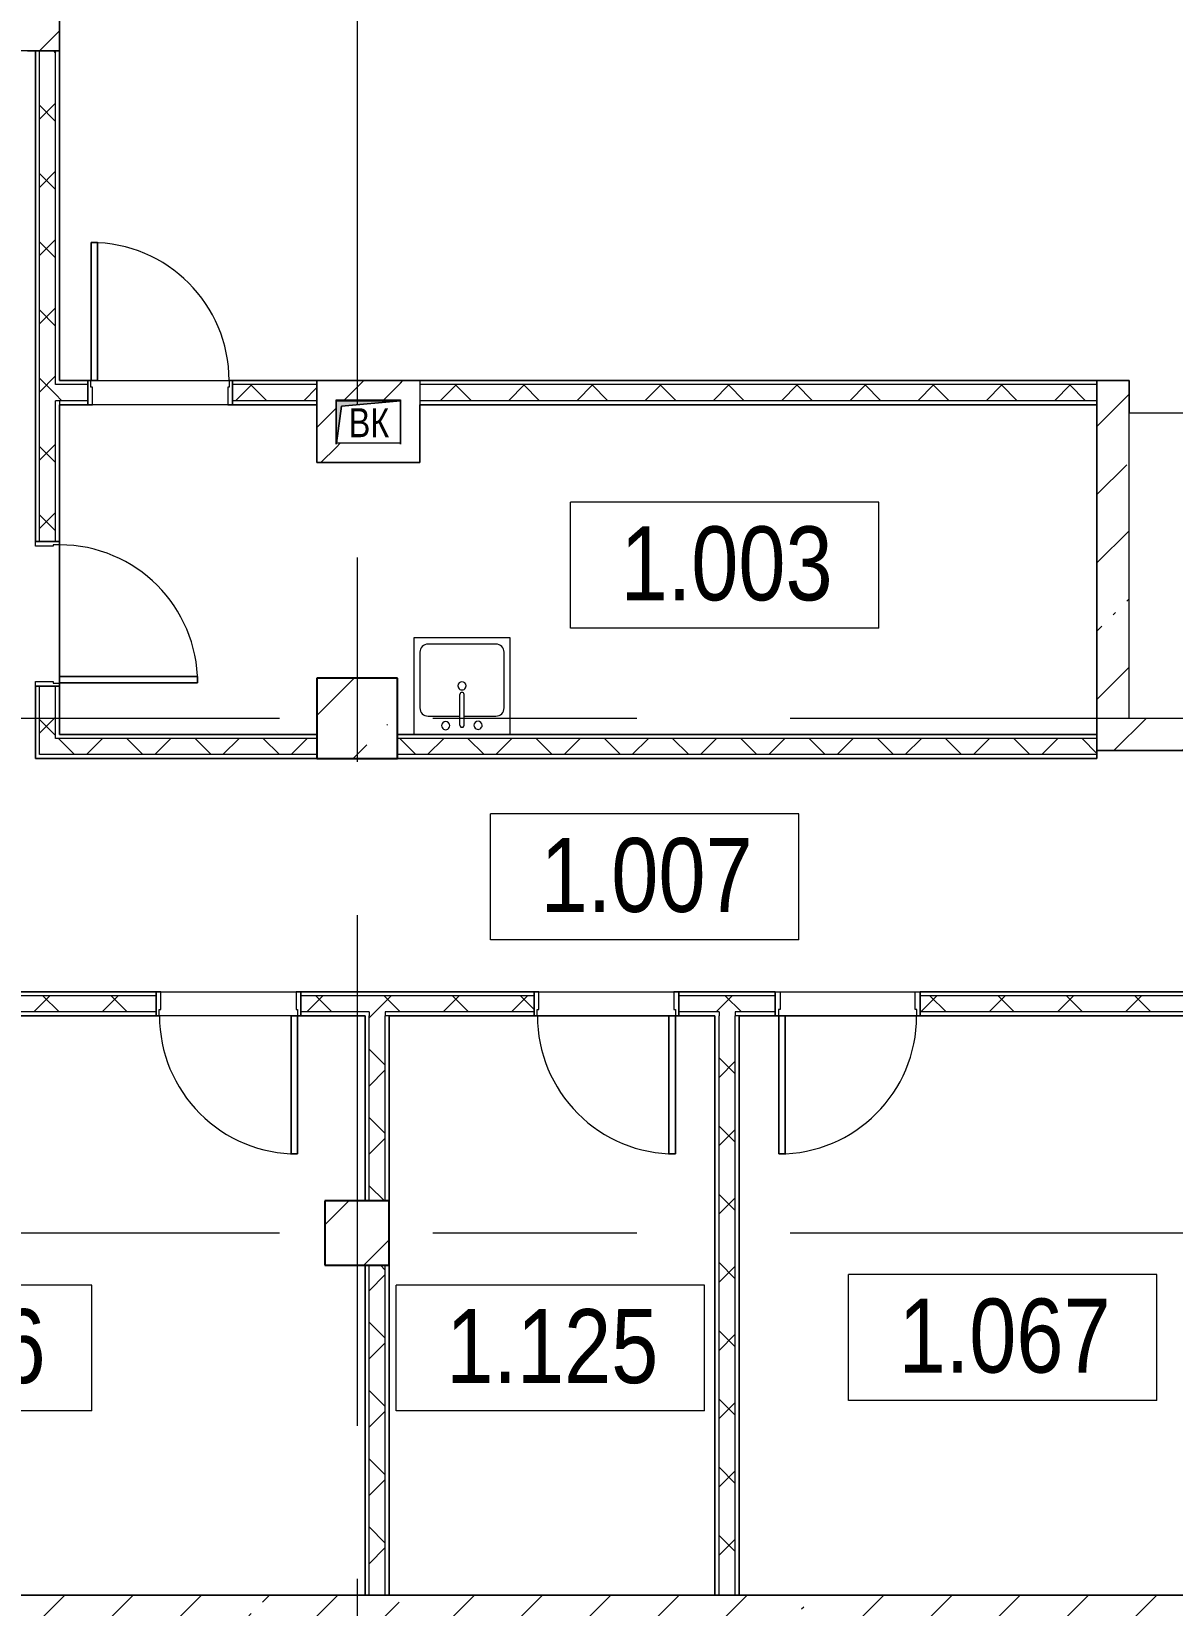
# Model space of a CAD drawing. Header units: millimetres. Extents: x 46431 to 216095, y -43515 to 31605.
# Drawn here: x 108307 to 115402, y 6202 to 15987 of the extents above; entities that cross this region are included whole.
import ezdxf

# ---------------------------------------------------------------- set-up
doc = ezdxf.new("R2010")
doc.units = ezdxf.units.MM
doc.linetypes.add('Осевые', pattern=[6350, 1270, -952.5, 3175, -952.5])
for name, color, linetype, lineweight in [('Двери', 7, 'Continuous', 9), ('Каркас_Импост', 7, 'Continuous', 9), ('Колонны', 7, 'Continuous', 9), ('Колонны-1', 7, 'Continuous', 25), ('Марки помещений', 7, 'Continuous', 9), ('Обобщенные модели', 7, 'Continuous', 9), ('Общие ребра', 7, 'Continuous', 9), ('Оси-2', 7, 'Осевые', 9), ('Панель', 7, 'Continuous', 9), ('Перекрытия', 7, 'Continuous', 9), ('Стены', 7, 'Continuous', 9), ('Стены-1', 7, 'Continuous', 18), ('Типовые аннотации', 7, 'Continuous', 9), ('Черная _1 сплошная', 7, 'Continuous', 9), ('Штриховка разреза-3', 7, 'Continuous', 9), ('Элементы узлов', 7, 'Continuous', 9), ('Элементы узлов-1', 7, 'Continuous', 5)]:
    doc.layers.add(name, color=color, linetype=linetype, lineweight=lineweight)
doc.layers.add('Сантехнические приборы-1', color=7, linetype='Continuous', lineweight=9, true_color=0xaaaaaa)
doc.styles.add('Arial', font='Arial.ttf', dxfattribs={"width": 0.8, "height": 180})
doc.styles.add('Arial Narrow_1', font='Arial Narrow.ttf', dxfattribs={"height": 460})
pattern_1 = [(45, (0, 0), (-212.132, 212.132), []), (135, (0, 0), (-212.132, -212.132), [])]
pattern_2 = [(45, (0, 0), (-424.264, 424.264), [600, -100, 20, -100]), (45, (0, 424), (-424.264, 424.264), [])]
pattern_3 = [(45, (0, 0), (-502.8943, 502.8943), []), (45, (0, 762), (-502.8943, 502.8943), [])]

# ---------------------------------------------------------------- blocks, each defined once
blk = doc.blocks.new('Дверь - Однопольная - ДВ4_21х9-6240612-План 1-го этажа на отм_ -6_000')
at = {"layer": 'Двери'}
for p, q in [((-389, 933), (-429, 933)), ((-429, 933), (-429, 75)), ((-389, 75), (-389, 933)), ((-429, 75), (-389, 75))]:
    blk.add_line(p, q, dxfattribs=at)
blk.add_arc((-429, 75), 858, 360, 90, dxfattribs=at)
at = {"layer": 'Каркас_Импост'}
for p, q in [((-430, 75), (-450, 75)), ((-450, 75), (-450, -75)), ((-430, 35), (-430, 75)), ((-420, 35), (-430, 35)), ((-420, -75), (-420, 35)), ((430, 35), (420, 35)), ((420, 35), (420, -75)), ((450, 75), (430, 75)), ((430, 75), (430, 35)), ((450, -75), (450, 75)), ((-450, -75), (-420, -75)), ((420, -75), (450, -75))]:
    blk.add_line(p, q, dxfattribs=at)
at = {"layer": 'Панель'}
for p, q in [((-429, 933), (-389, 933)), ((-429, 75), (-429, 933)), ((-389, 933), (-389, 75)), ((-389, 75), (-429, 75))]:
    blk.add_line(p, q, dxfattribs=at)
blk = doc.blocks.new('Дверь - Однопольная - ДВ4__21х9-6240676-План 1-го этажа на отм_ -6_000')
at = {"layer": 'Двери'}
for p, q in [((-429, -75), (-389, -75)), ((-429, -933), (-429, -75)), ((-389, -75), (-389, -933)), ((-389, -933), (-429, -933))]:
    blk.add_line(p, q, dxfattribs=at)
blk.add_arc((-429, -75), 858, 270, 0, dxfattribs=at)
at = {"layer": 'Каркас_Импост'}
for p, q in [((-450, 75), (-420, 75)), ((-450, -75), (-450, 75)), ((-420, 75), (-420, -35)), ((420, 75), (450, 75)), ((420, -35), (420, 75)), ((450, 75), (450, -75)), ((-430, -75), (-450, -75)), ((-430, -35), (-430, -75)), ((-420, -35), (-430, -35)), ((430, -35), (420, -35)), ((430, -75), (430, -35)), ((450, -75), (430, -75))]:
    blk.add_line(p, q, dxfattribs=at)
at = {"layer": 'Панель'}
for p, q in [((-389, -75), (-429, -75)), ((-429, -75), (-429, -933)), ((-389, -933), (-389, -75)), ((-429, -933), (-389, -933))]:
    blk.add_line(p, q, dxfattribs=at)
blk = doc.blocks.new('Дверь - Однопольная - ДВ11_21х9-6240635-План 1-го этажа на отм_ -6_000')
at = {"layer": 'Двери'}
for p, q in [((-389, 933), (-429, 933)), ((-429, 933), (-429, 75)), ((-389, 75), (-389, 933)), ((-429, 75), (-389, 75))]:
    blk.add_line(p, q, dxfattribs=at)
blk.add_arc((-429, 75), 858, 360, 90, dxfattribs=at)
at = {"layer": 'Каркас_Импост'}
for p, q in [((-430, 75), (-450, 75)), ((-450, 75), (-450, -75)), ((-430, 35), (-430, 75)), ((-420, 35), (-430, 35)), ((-420, -75), (-420, 35)), ((430, 35), (420, 35)), ((420, 35), (420, -75)), ((450, 75), (430, 75)), ((430, 75), (430, 35)), ((450, -75), (450, 75)), ((-450, -75), (-420, -75)), ((420, -75), (450, -75))]:
    blk.add_line(p, q, dxfattribs=at)
at = {"layer": 'Панель'}
for p, q in [((-429, 933), (-389, 933)), ((-429, 75), (-429, 933)), ((-389, 933), (-389, 75)), ((-389, 75), (-429, 75))]:
    blk.add_line(p, q, dxfattribs=at)
blk = doc.blocks.new('Колонна 29 - Колонна 40-55-736075-План 1-го этажа на отм_ -6_000')
at = {"layer": 'Колонны'}
h = blk.add_hatch(dxfattribs=at)
h.set_pattern_fill('FP_30', color=256, style=0, pattern_type=2)
h.set_pattern_definition([(45, (-38400, -35000), (-493.914, 493.914), []), (45, (-37906.1, -35000), (-493.914, 493.914), [873.125, -174.625, 6.706, -167.919])])
h.paths.add_polyline_path([(71681.6, -23532.9), (72181.6, -23532.9), (72181.6, -23032.9), (71681.6, -23032.9)], flags=0)
at = {"layer": 'Колонны-1'}
for p, q in [((72181.6, -23032.9), (71681.6, -23032.9)), ((71681.6, -23032.9), (71681.6, -23532.9)), ((72181.6, -23532.9), (72181.6, -23032.9)), ((71681.6, -23532.9), (72181.6, -23532.9))]:
    blk.add_line(p, q, dxfattribs=at)
blk = doc.blocks.new('Колонна 30 - Колонна 40-55-736183-План 1-го этажа на отм_ -6_000')
at = {"layer": 'Колонны'}
h = blk.add_hatch(dxfattribs=at)
h.set_pattern_fill('FP_31', color=256, style=0, pattern_type=2)
h.set_pattern_definition([(45, (-32400, 15200), (-493.914, 493.914), []), (45, (-31906.1, 15200), (-493.914, 493.914), [873.125, -174.625, 6.706, -167.919])])
h.paths.add_polyline_path([(77731.6, 23517.1), (78131.6, 23517.1), (78131.6, 23917.1), (77731.6, 23917.1)], flags=0)
at = {"layer": 'Колонны-1'}
for p, q in [((78131.6, 23917.1), (77731.6, 23917.1)), ((77731.6, 23917.1), (77731.6, 23517.1)), ((78131.6, 23517.1), (78131.6, 23917.1)), ((77731.6, 23517.1), (78131.6, 23517.1))]:
    blk.add_line(p, q, dxfattribs=at)
blk = doc.blocks.new('170_ОтверстиеПрямоугольноеВертикальное - 170_ОтверстиеПрямоугольноеВертикальное-5689326-План 1-го этажа на отм_ -6_000')
at = {"layer": 'Обобщенные модели'}
for p, q in [((-200, -135), (-200, 135)), ((-200, 135), (200, 135)), ((200, 135), (200, -135))]:
    blk.add_line(p, q, dxfattribs=at)
blk = doc.blocks.new('Кухонная мойка-Островок - 600 x 600 мм-4969077-План 1-го этажа на отм_ -6_000')
at = {"layer": 'Сантехнические приборы-1'}
for p, q in [((315.7, 302.3), (-284.3, 302.3)), ((-284.3, 302.3), (-284.3, -297.7)), ((315.7, -297.7), (315.7, 302.3)), ((3, 245.2), (3, 53.1)), ((28.4, 245.2), (28.4, 53.1)), ((-246.2, 137.2), (-246.2, -208.8)), ((3, 188), (-195.4, 188)), ((226.8, 188), (28.4, 188)), ((277.6, -208.8), (277.6, 137.2)), ((-195.4, -259.6), (226.8, -259.6)), ((-284.3, -297.7), (315.7, -297.7))]:
    blk.add_line(p, q, dxfattribs=at)
for centre, radius, start, end in [((-84.3, 245.2), 25.4, 360, 180), ((-84.3, 245.2), 25.4, 180, 0), ((15.7, 245.2), 12.7, 360, 180), ((117.3, 247.3), 25.4, 360, 180), ((117.3, 247.3), 25.4, 180, 0), ((-195.4, 137.2), 50.8, 90, 180), ((226.8, 137.2), 50.8, 360, 90), ((15.7, 0), 25.4, 360, 180), ((15.7, 0), 25.4, 180, 0), ((15.7, 53.1), 12.7, 180, 0), ((-195.4, -208.8), 50.8, 180, 270), ((226.8, -208.8), 50.8, 270, 0)]:
    blk.add_arc(centre, radius, start, end, dxfattribs=at)
blk = doc.blocks.new('M_Дверь-Проем - 1180 x 2250 mm-4719018-План 1-го этажа на отм_ -6_000')
at = {"layer": 'Черная _1 сплошная'}
blk.add_line((-598.2, -100), (581.8, -100), dxfattribs=at)
blk = doc.blocks.new('Марка помещения_Р - Марка помещения-4575829-План 1-го этажа на отм_ -6_000')
at = {"layer": 'Марки помещений'}
for p, q in [((-4.79375, -1.95625), (-4.79375, 1.95625)), ((4.79375, 1.95625), (-4.79375, 1.95625)), ((4.79375, -1.95625), (4.79375, 1.95625)), ((4.79375, -1.95625), (-4.79375, -1.95625))]:
    blk.add_line(p, q, dxfattribs=at)

msp = doc.modelspace()

# ---------------------------------------------------------------- hatches: boundary and pattern name
at = {"layer": 'Штриховка разреза-3'}
h = msp.add_hatch(dxfattribs=at)
h.set_pattern_fill('FP_4', color=256, style=0, pattern_type=2)
h.set_pattern_definition(pattern_2)
h.paths.add_polyline_path([(108481.6, 15867.1), (108481.6, 24217.1), (108281.6, 24217.1), (108281.6, 15867.1), (108456.6, 15867.1)], flags=0)
h.paths.add_polyline_path([(108281.6, 25117.1), (108481.6, 25117.1), (108481.6, 25414.6), (108281.6, 25412.6), (108281.6, 25361.6)], flags=0)
h = msp.add_hatch(dxfattribs=at)
h.set_pattern_fill('FP_1', color=256, style=0, pattern_type=2)
h.set_pattern_definition(pattern_1)
h.paths.add_polyline_path([(108456.6, 11492.1), (108456.6, 11917.1), (108356.6, 11917.1), (108356.6, 11492.1)], flags=0)
h.paths.add_polyline_path([(108356.6, 12817.1), (108456.6, 12817.1), (108456.6, 15867.1), (108356.6, 15867.1), (108356.6, 14934.2)], flags=0)
h = msp.add_hatch(dxfattribs=at)
h.set_pattern_fill('FP_3', color=256, style=0, pattern_type=2)
h.set_pattern_definition(pattern_3)
h.paths.add_polyline_path([(110081.6, 13307.1), (110201.6, 13307.1), (110201.6, 13817.1), (110081.6, 13817.1)], flags=0)
h = msp.add_hatch(dxfattribs=at)
h.set_pattern_fill('FP_3', color=256, style=0, pattern_type=2)
h.set_pattern_definition(pattern_3)
h.paths.add_polyline_path([(110601.6, 13697.1), (110601.6, 13817.1), (110201.6, 13817.1), (110201.6, 13697.1)], flags=0)
h = msp.add_hatch(dxfattribs=at)
h.set_pattern_fill('FP_3', color=256, style=0, pattern_type=2)
h.set_pattern_definition(pattern_3)
h.paths.add_polyline_path([(110601.6, 13307.1), (110721.6, 13307.1), (110721.6, 13817.1), (110601.6, 13817.1), (110601.6, 13427.1)], flags=0)
h = msp.add_hatch(dxfattribs=at)
h.set_pattern_fill('FP_4', color=256, style=0, pattern_type=2)
h.set_pattern_definition(pattern_2)
h.paths.add_polyline_path([(116931.6, 13617.1), (116931.6, 13817.1), (116311.6, 13817.1), (116311.6, 13617.1), (116731.6, 13617.1)], flags=0)
h.paths.add_polyline_path([(114931.6, 13617.1), (115131.6, 13617.1), (115131.6, 13817.1), (114931.6, 13817.1)], flags=0)
h = msp.add_hatch(dxfattribs=at)
h.set_pattern_fill('FP_1', color=256, style=0, pattern_type=2)
h.set_pattern_definition(pattern_1)
h.paths.add_polyline_path([(109556.6, 13692.1), (110081.6, 13692.1), (110081.6, 13792.1), (109556.6, 13792.1)], flags=0)
h.paths.add_polyline_path([(108656.6, 13692.1), (108656.6, 13792.1), (108456.6, 13792.1), (108456.6, 13692.1), (108481.6, 13692.1)], flags=0)
h = msp.add_hatch(dxfattribs=at)
h.set_pattern_fill('FP_1', color=256, style=0, pattern_type=2)
h.set_pattern_definition(pattern_1)
h.paths.add_polyline_path([(114079.8, 13692.1), (114931.6, 13692.1), (114931.6, 13792.1), (110721.6, 13792.1), (110721.6, 13692.1)], flags=0)
h = msp.add_hatch(dxfattribs=at)
h.set_pattern_fill('FP_4', color=256, style=0, pattern_type=2)
h.set_pattern_definition(pattern_2)
h.paths.add_polyline_path([(114931.6, 11717.1), (115131.6, 11717.1), (115131.6, 13617.1), (114931.6, 13617.1), (114931.6, 12480.7)], flags=0)
h = msp.add_hatch(dxfattribs=at)
h.set_pattern_fill('FP_3', color=256, style=0, pattern_type=2)
h.set_pattern_definition(pattern_3)
h.paths.add_polyline_path([(110201.6, 13307.1), (110601.6, 13307.1), (110601.6, 13427.1), (110201.6, 13427.1)], flags=0)
h = msp.add_hatch(dxfattribs=at)
h.set_pattern_fill('FP_4', color=256, style=0, pattern_type=2)
h.set_pattern_definition(pattern_2)
h.paths.add_polyline_path([(114933.6, 11517.1), (116731.6, 11517.1), (116731.6, 11717.1), (114931.6, 11717.1), (114931.6, 11517.1)], flags=0)
h = msp.add_hatch(dxfattribs=at)
h.set_pattern_fill('FP_1', color=256, style=0, pattern_type=2)
h.set_pattern_definition(pattern_1)
h.paths.add_polyline_path([(110081.6, 11492.1), (110081.6, 11592.1), (108456.6, 11592.1), (108456.6, 11492.1), (108994.2, 11492.1)], flags=0)
h = msp.add_hatch(dxfattribs=at)
h.set_pattern_fill('FP_1', color=256, style=0, pattern_type=2)
h.set_pattern_definition(pattern_1)
h.paths.add_polyline_path([(114079.8, 11492.1), (114931.6, 11492.1), (114931.6, 11592.1), (110581.6, 11592.1), (110581.6, 11492.1), (110689.4, 11492.1)], flags=0)
h = msp.add_hatch(dxfattribs=at)
h.set_pattern_fill('FP_1', color=256, style=0, pattern_type=2)
h.set_pattern_definition(pattern_1)
h.paths.add_polyline_path([(106681.6, 9892.1), (109081.6, 9892.1), (109081.6, 9992.1), (106681.6, 9992.1)], flags=0)
h.paths.add_polyline_path([(116351.6, 9892.1), (116351.6, 9992.1), (113831.6, 9992.1), (113831.6, 9892.1), (116251.6, 9892.1)], flags=0)
h.paths.add_polyline_path([(112681.6, 9892.1), (112931.6, 9892.1), (112931.6, 9992.1), (112331.6, 9992.1), (112331.6, 9892.1), (112581.6, 9892.1)], flags=0)
h.paths.add_polyline_path([(110506.6, 9892.1), (111431.6, 9892.1), (111431.6, 9992.1), (109981.6, 9992.1), (109981.6, 9892.1), (110406.6, 9892.1)], flags=0)
h = msp.add_hatch(dxfattribs=at)
h.set_pattern_fill('FP_1', color=256, style=0, pattern_type=2)
h.set_pattern_definition(pattern_1)
h.paths.add_polyline_path([(110406.6, 8717.1), (110506.6, 8717.1), (110506.6, 9892.1), (110406.6, 9892.1), (110406.6, 8800.5)], flags=0)
h = msp.add_hatch(dxfattribs=at)
h.set_pattern_fill('FP_1', color=256, style=0, pattern_type=2)
h.set_pattern_definition(pattern_1)
h.paths.add_polyline_path([(112681.6, 6267.1), (112681.6, 9892.1), (112581.6, 9892.1), (112581.6, 6267.1)], flags=0)
h = msp.add_hatch(dxfattribs=at)
h.set_pattern_fill('FP_1', color=256, style=0, pattern_type=2)
h.set_pattern_definition(pattern_1)
h.paths.add_polyline_path([(110406.6, 6267.1), (110506.6, 6267.1), (110506.6, 8317.1), (110406.6, 8317.1), (110406.6, 7573.7)], flags=0)
h = msp.add_hatch(dxfattribs=at)
h.set_pattern_fill('FP_4', color=256, style=0, pattern_type=2)
h.set_pattern_definition(pattern_2)
h.paths.add_polyline_path([(122551.6, 5967.1), (128781.6, 5967.1), (128781.6, 6267.1), (106681.6, 6267.1), (106681.6, 5967.1), (122431.6, 5967.1)], flags=0)
at = {"layer": 'Элементы узлов-1'}
msp.add_hatch(color=256, dxfattribs=at).paths.add_polyline_path([(110202.3, 13427.1), (110235.1, 13658.6), (110595.3, 13692.1), (110201.6, 13692.1), (110201.6, 13427.1)], flags=0)

# ---------------------------------------------------------------- linework, layer by layer
at = {"layer": 'Общие ребра'}
for p, q in [((108331.6, 15867.1), (108331.6, 12817.1)), ((108356.6, 15867.1), (108331.6, 15867.1)), ((108331.6, 15867.1), (108356.6, 15867.1)), ((108356.6, 12817.1), (108356.6, 15867.1)), ((108456.6, 15867.1), (108356.6, 15867.1)), ((108356.6, 15867.1), (108456.6, 15867.1)), ((108481.6, 15867.1), (108456.6, 15867.1)), ((108456.6, 13792.1), (108456.6, 15867.1)), ((108456.6, 15867.1), (108481.6, 15867.1)), ((108656.6, 13817.1), (108483.6, 13817.1)), ((110081.6, 13817.1), (109556.6, 13817.1)), ((110721.6, 13817.1), (110721.6, 13792.1)), ((115131.6, 13817.1), (114931.6, 13817.1)), ((108481.6, 13792.1), (108456.6, 13792.1)), ((108656.6, 13792.1), (108481.6, 13792.1)), ((110081.6, 13792.1), (109556.6, 13792.1)), ((114931.6, 13792.1), (110721.6, 13792.1)), ((110721.6, 13792.1), (110721.6, 13692.1)), ((108456.6, 12817.1), (108456.6, 13692.1)), ((108481.6, 13692.1), (108456.6, 13692.1)), ((108656.6, 13692.1), (108481.6, 13692.1)), ((108481.6, 13692.1), (108481.6, 13667.1)), ((108481.6, 12817.1), (108481.6, 13667.1)), ((108483.6, 13667.1), (108656.6, 13667.1)), ((110081.6, 13692.1), (109556.6, 13692.1)), ((109556.6, 13667.1), (110076.6, 13667.1)), ((114931.6, 13692.1), (110721.6, 13692.1)), ((110721.6, 13692.1), (110721.6, 13667.1)), ((108331.6, 11917.1), (108331.6, 11467.1)), ((108356.6, 11492.1), (108356.6, 11917.1)), ((108456.6, 11592.1), (108456.6, 11917.1)), ((108481.6, 11617.1), (108481.6, 11917.1)), ((108481.6, 11592.1), (108456.6, 11592.1)), ((110081.6, 11592.1), (108481.6, 11592.1)), ((114931.6, 11592.1), (110581.6, 11592.1)), ((114931.6, 11592.1), (114931.6, 11617.1)), ((114931.6, 11617.1), (114931.6, 11592.1)), ((114931.6, 11517.1), (114931.6, 11592.1)), ((114931.6, 11592.1), (114931.6, 11517.1)), ((108456.6, 11492.1), (108356.6, 11492.1)), ((108481.6, 11492.1), (108456.6, 11492.1)), ((110081.6, 11492.1), (108481.6, 11492.1)), ((114931.6, 11492.1), (110581.6, 11492.1)), ((114931.6, 11492.1), (114931.6, 11517.1)), ((114931.6, 11517.1), (114933.6, 11517.1)), ((114931.6, 11467.1), (114931.6, 11492.1)), ((114933.6, 11517.1), (116731.6, 11517.1)), ((109081.6, 9992.1), (106681.6, 9992.1)), ((109081.6, 10017.1), (106683.6, 10017.1)), ((111431.6, 10017.1), (109981.6, 10017.1)), ((111431.6, 9992.1), (109981.6, 9992.1)), ((112931.6, 10017.1), (112331.6, 10017.1)), ((112931.6, 9992.1), (112331.6, 9992.1)), ((116376.6, 10017.1), (113831.6, 10017.1)), ((116351.6, 9992.1), (113831.6, 9992.1)), ((109081.6, 9892.1), (106681.6, 9892.1)), ((110406.6, 9892.1), (109981.6, 9892.1)), ((110406.6, 9892.1), (110406.6, 9867.1)), ((111431.6, 9892.1), (110506.6, 9892.1)), ((110506.6, 9892.1), (110506.6, 9867.1)), ((112581.6, 9892.1), (112331.6, 9892.1)), ((112581.6, 9892.1), (112581.6, 9867.1)), ((112931.6, 9892.1), (112681.6, 9892.1)), ((112681.6, 9892.1), (112681.6, 9867.1)), ((116251.6, 9892.1), (113831.6, 9892.1)), ((106683.6, 9867.1), (109081.6, 9867.1)), ((109981.6, 9867.1), (110379.6, 9867.1)), ((110406.6, 8717.1), (110406.6, 9867.1)), ((110531.6, 9867.1), (110506.6, 9867.1)), ((110506.6, 8717.1), (110506.6, 9867.1)), ((110533.6, 9867.1), (111431.6, 9867.1)), ((112331.6, 9867.1), (112554.6, 9867.1)), ((112581.6, 6267.1), (112581.6, 9867.1)), ((112706.6, 9867.1), (112681.6, 9867.1)), ((112681.6, 6267.1), (112681.6, 9867.1)), ((112708.6, 9867.1), (112931.6, 9867.1)), ((113831.6, 9867.1), (116224.6, 9867.1)), ((110406.6, 6267.1), (110406.6, 8317.1)), ((110506.6, 6267.1), (110506.6, 8317.1))]:
    msp.add_line(p, q, dxfattribs=at)
at = {"layer": 'Оси-2'}
for p, q in [((110331.6, 25417.1), (110331.6, -41733.9)), ((150171.6, 11717.1), (50527.1, 11717.1)), ((150171.6, 8517.1), (50527.1, 8517.1))]:
    msp.add_line(p, q, dxfattribs=at)
at = {"layer": 'Перекрытия'}
for p, q in [((108481.6, 19317.1), (108481.6, 13817.1)), ((108331.6, 15867.1), (106681.6, 15867.1)), ((108331.6, 12817.1), (108331.6, 15867.1)), ((108481.6, 13817.1), (115131.6, 13817.1)), ((115131.6, 13817.1), (115131.6, 13617.1)), ((108481.6, 13667.1), (108481.6, 11617.1)), ((110081.6, 13667.1), (108481.6, 13667.1)), ((110081.6, 13307.1), (110081.6, 13667.1)), ((114931.6, 13667.1), (110721.6, 13667.1)), ((110721.6, 13667.1), (110721.6, 13307.1)), ((114931.6, 11617.1), (114931.6, 13667.1)), ((110721.6, 13307.1), (110081.6, 13307.1)), ((108481.6, 12817.1), (108331.6, 12817.1)), ((108481.6, 11917.1), (108481.6, 12817.1)), ((110081.6, 11617.1), (110081.6, 11967.1)), ((110081.6, 11967.1), (110581.6, 11967.1)), ((110581.6, 11967.1), (110581.6, 11617.1)), ((108331.6, 11467.1), (108331.6, 11917.1)), ((108331.6, 11917.1), (108481.6, 11917.1)), ((108481.6, 11617.1), (110081.6, 11617.1)), ((110581.6, 11617.1), (114931.6, 11617.1)), ((114931.6, 11467.1), (108331.6, 11467.1)), ((117776.6, 11517.1), (114931.6, 11517.1)), ((114931.6, 11517.1), (114931.6, 11467.1)), ((106681.6, 10017.1), (111431.6, 10017.1)), ((111431.6, 10017.1), (111431.6, 9867.1)), ((112331.6, 9867.1), (112331.6, 10017.1)), ((112331.6, 10017.1), (112931.6, 10017.1)), ((112931.6, 10017.1), (112931.6, 9867.1)), ((113831.6, 9867.1), (113831.6, 10017.1)), ((113831.6, 10017.1), (116376.6, 10017.1)), ((110381.6, 9867.1), (106681.6, 9867.1)), ((110381.6, 8717.1), (110381.6, 9867.1)), ((112556.6, 9867.1), (110531.6, 9867.1)), ((110531.6, 9867.1), (110531.6, 6267.1)), ((111431.6, 9867.1), (112331.6, 9867.1)), ((112556.6, 6267.1), (112556.6, 9867.1)), ((116226.6, 9867.1), (112706.6, 9867.1)), ((112706.6, 9867.1), (112706.6, 6267.1)), ((112931.6, 9867.1), (113831.6, 9867.1)), ((110131.6, 8317.1), (110131.6, 8717.1)), ((110131.6, 8717.1), (110381.6, 8717.1)), ((110381.6, 8317.1), (110131.6, 8317.1)), ((110381.6, 6267.1), (110381.6, 8317.1)), ((106681.6, 6267.1), (110381.6, 6267.1)), ((110531.6, 6267.1), (112556.6, 6267.1)), ((112706.6, 6267.1), (116226.6, 6267.1))]:
    msp.add_line(p, q, dxfattribs=at)
at = {"layer": 'Стены'}
for p, q in [((115131.6, 13617.1), (115131.6, 13817.1)), ((109081.6, 9867.1), (109081.6, 10017.1)), ((109081.6, 10017.1), (109981.6, 10017.1)), ((109981.6, 10017.1), (109981.6, 9867.1)), ((111431.6, 9867.1), (111431.6, 10017.1)), ((111431.6, 10017.1), (112331.6, 10017.1)), ((112331.6, 10017.1), (112331.6, 9867.1)), ((112931.6, 9867.1), (112931.6, 10017.1)), ((112931.6, 10017.1), (113831.6, 10017.1)), ((113831.6, 10017.1), (113831.6, 9867.1)), ((109981.6, 9867.1), (109081.6, 9867.1)), ((112331.6, 9867.1), (111431.6, 9867.1)), ((113831.6, 9867.1), (112931.6, 9867.1))]:
    msp.add_line(p, q, dxfattribs=at)
at = {"layer": 'Стены-1'}
for p, q in [((108481.6, 15867.1), (108481.6, 19317.1)), ((108281.6, 15867.1), (108331.6, 15867.1)), ((108481.6, 13817.1), (108481.6, 15867.1)), ((108483.6, 13817.1), (108481.6, 13817.1)), ((108656.6, 13667.1), (108656.6, 13817.1)), ((109556.6, 13817.1), (109556.6, 13667.1)), ((110081.6, 13667.1), (110081.6, 13817.1)), ((110201.6, 13817.1), (110081.6, 13817.1)), ((110081.6, 13817.1), (110081.6, 13307.1)), ((110601.6, 13817.1), (110201.6, 13817.1)), ((110721.6, 13817.1), (110601.6, 13817.1)), ((114931.6, 13817.1), (110721.6, 13817.1)), ((114931.6, 13817.1), (114931.6, 13617.1)), ((114931.6, 13667.1), (114931.6, 13817.1)), ((115131.6, 13617.1), (115131.6, 13817.1)), ((108481.6, 13667.1), (108483.6, 13667.1)), ((110076.6, 13667.1), (110081.6, 13667.1)), ((110201.6, 13427.1), (110201.6, 13697.1)), ((110201.6, 13697.1), (110601.6, 13697.1)), ((110601.6, 13697.1), (110601.6, 13427.1)), ((110721.6, 13667.1), (114931.6, 13667.1)), ((110721.6, 13307.1), (110721.6, 13667.1)), ((114931.6, 13617.1), (114931.6, 11717.1)), ((115131.6, 11717.1), (115131.6, 13617.1)), ((110601.6, 13427.1), (110201.6, 13427.1)), ((110081.6, 13307.1), (110201.6, 13307.1)), ((110201.6, 13307.1), (110601.6, 13307.1)), ((110601.6, 13307.1), (110721.6, 13307.1)), ((108331.6, 12817.1), (108481.6, 12817.1)), ((108481.6, 11917.1), (108331.6, 11917.1)), ((114931.6, 11717.1), (114931.6, 11617.1)), ((116731.6, 11717.1), (115131.6, 11717.1)), ((110081.6, 11617.1), (108481.6, 11617.1)), ((110081.6, 11467.1), (110081.6, 11617.1)), ((114931.6, 11617.1), (110581.6, 11617.1)), ((110581.6, 11617.1), (110581.6, 11467.1)), ((108331.6, 11467.1), (108356.6, 11467.1)), ((108356.6, 11467.1), (108481.6, 11467.1)), ((108481.6, 11467.1), (110081.6, 11467.1)), ((110581.6, 11467.1), (114931.6, 11467.1)), ((109081.6, 9867.1), (109081.6, 10017.1)), ((109981.6, 10017.1), (109981.6, 9867.1)), ((111431.6, 9867.1), (111431.6, 10017.1)), ((112331.6, 10017.1), (112331.6, 9867.1)), ((112931.6, 9867.1), (112931.6, 10017.1)), ((113831.6, 10017.1), (113831.6, 9867.1)), ((110379.6, 9867.1), (110381.6, 9867.1)), ((110381.6, 9867.1), (110381.6, 8717.1)), ((110531.6, 9867.1), (110533.6, 9867.1)), ((110531.6, 8717.1), (110531.6, 9867.1)), ((112554.6, 9867.1), (112556.6, 9867.1)), ((112556.6, 9867.1), (112556.6, 6267.1)), ((112706.6, 9867.1), (112708.6, 9867.1)), ((112706.6, 6267.1), (112706.6, 9867.1)), ((110381.6, 8717.1), (110531.6, 8717.1)), ((110381.6, 8317.1), (110381.6, 6267.1)), ((110531.6, 8317.1), (110381.6, 8317.1)), ((110531.6, 6267.1), (110531.6, 8317.1)), ((116236.6, 6267.1), (106681.6, 6267.1)), ((110381.6, 6267.1), (110531.6, 6267.1)), ((112556.6, 6267.1), (112706.6, 6267.1))]:
    msp.add_line(p, q, dxfattribs=at)
at = {"layer": 'Элементы узлов'}
for p, q in [((110601.6, 13692.1), (110201.6, 13692.1)), ((110201.6, 13692.1), (110201.6, 13422.1)), ((110235.1, 13658.6), (110202.3, 13427.1)), ((110202.3, 13427.1), (110235.1, 13658.6)), ((110601.6, 13692.1), (110235.1, 13658.6)), ((110235.1, 13658.6), (110601.6, 13692.1)), ((110601.6, 13422.1), (110601.6, 13692.1))]:
    msp.add_line(p, q, dxfattribs=at)

# ---------------------------------------------------------------- block references
at = {"layer": 'Двери'}
for name, p in [('Дверь - Однопольная - ДВ11_21х9-6240635-План 1-го этажа на отм_ -6_000', (109106.6, 13742.1)), ('M_Дверь-Проем - 1180 x 2250 mm-4719018-План 1-го этажа на отм_ -6_000', (115729.8, 13717.1)), ('Дверь - Однопольная - ДВ4__21х9-6240676-План 1-го этажа на отм_ -6_000', (113381.6, 9942.1))]:
    msp.add_blockref(name, p, dxfattribs=at)
for name, p, rotation in [('Дверь - Однопольная - ДВ4__21х9-6240676-План 1-го этажа на отм_ -6_000', (108406.6, 12367.1), 90), ('Дверь - Однопольная - ДВ4_21х9-6240612-План 1-го этажа на отм_ -6_000', (109531.6, 9942.1), 180), ('Дверь - Однопольная - ДВ4_21х9-6240612-План 1-го этажа на отм_ -6_000', (111881.6, 9942.1), 180)]:
    msp.add_blockref(name, p, dxfattribs=dict(at, rotation=rotation))
at = {"layer": 'Колонны'}
for name, p in [('Колонна 29 - Колонна 40-55-736075-План 1-го этажа на отм_ -6_000', (38400, 35000)), ('Колонна 30 - Колонна 40-55-736183-План 1-го этажа на отм_ -6_000', (32400, -15200))]:
    msp.add_blockref(name, p, dxfattribs=at)
at = {"layer": 'Марки помещений', "xscale": 199.9999999999999, "yscale": 199.9999999999999, "zscale": 199.9999999999999}
for p in [(112617.4, 12669.1), (112120.2, 10732), (114346, 7868.4), (107723.9, 7802.8), (111533.6, 7802.8)]:
    msp.add_blockref('Марка помещения_Р - Марка помещения-4575829-План 1-го этажа на отм_ -6_000', p, dxfattribs=at)
at = {"layer": 'Сантехнические приборы-1', "rotation": 180}
msp.add_blockref('Кухонная мойка-Островок - 600 x 600 мм-4969077-План 1-го этажа на отм_ -6_000', (110999.2, 11919.5), dxfattribs=at)
at = {"layer": 'Элементы узлов'}
msp.add_blockref('170_ОтверстиеПрямоугольноеВертикальное - 170_ОтверстиеПрямоугольноеВертикальное-5689326-План 1-го этажа на отм_ -6_000', (110401.6, 13557.1), dxfattribs=at)

# ---------------------------------------------------------------- texts
at = {"layer": 'Марки помещений', "char_height": 460, "width": 1587.341, "attachment_point": 1, "style": 'Arial Narrow_1'}
for s, insert in [('1.003', (111969.5, 12910.9)), ('1.007', (111472.3, 10973.9)), ('1.066', (107076, 8044.7)), ('1.125', (110885.7, 8044.7)), ('1.067', (113698.1, 8110.2))]:
    msp.add_mtext(s, dxfattribs=dict(at, insert=insert))
at = {"layer": 'Типовые аннотации', "insert": (110279.4, 13645.1), "char_height": 180, "width": 307.848, "attachment_point": 1, "style": 'Arial'}
msp.add_mtext('ВК', dxfattribs=at)

doc.saveas('drawing.dxf')
